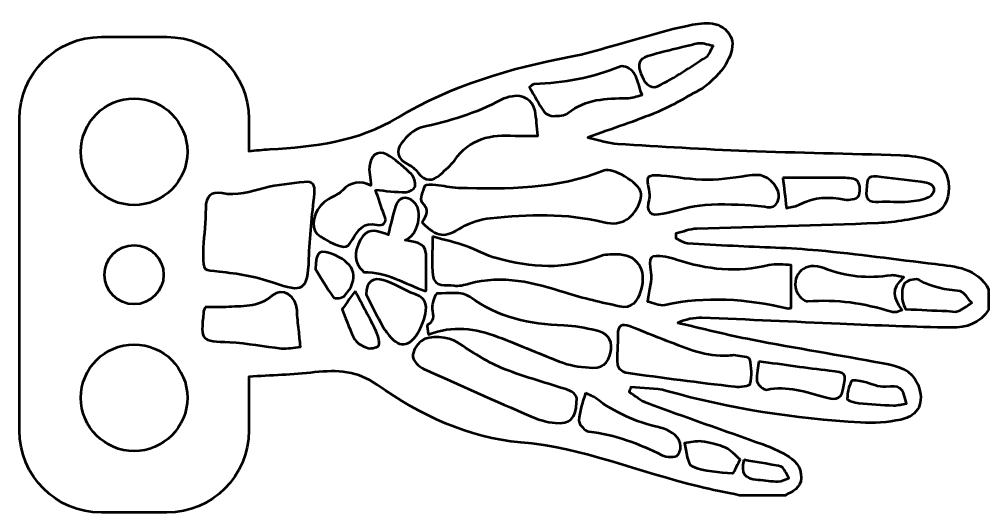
# Model space of a CAD drawing. Header units: centimetres. Extents: x -16 to -4, y -11.5 to -8.5.
# Drawn here: x -9.95 to -4.04, y -11.49 to -8.49 of the extents above; entities that cross this region are included whole.
import ezdxf

# ---------------------------------------------------------------- set-up
doc = ezdxf.new("R2010")
doc.units = ezdxf.units.CM
doc.header["$MEASUREMENT"] = 0
doc.layers.add('Layer 1', color=7, linetype='Continuous')

msp = doc.modelspace()

# ---------------------------------------------------------------- linework, layer by layer
at = {"layer": 'Layer 1', "lineweight": 53}
for centre, major_axis in [((-9.25, -9.29224), (0, 0.325)), ((-9.25, -10.04224), (0, 0.18)), ((-9.25, -10.79224), (0, 0.325))]:
    msp.add_ellipse(centre, major_axis=major_axis, ratio=1, dxfattribs=at)
msp.add_open_spline([(-8.55, -10.99224), (-8.55, -10.99224), (-8.55, -10.66365), (-8.55, -10.66365), (-8.55, -10.66365), (-8.4161, -10.65714), (-8.28222, -10.65054), (-8.14912, -10.6365), (-8.14912, -10.6365), (-8.01032, -10.62184), (-7.88483, -10.62936), (-7.76643, -10.71297), (-7.76643, -10.71297), (-7.50308, -10.89896), (-7.21157, -11.03649), (-6.89185, -11.06432), (-6.89185, -11.06432), (-6.51259, -11.09734), (-6.16815, -11.24628), (-5.80586, -11.33353), (-5.80586, -11.33353), (-5.72344, -11.35338), (-5.64013, -11.36945), (-5.55721, -11.38725), (-5.55721, -11.38725), (-5.55721, -11.38725), (-5.27801, -11.38725), (-5.27801, -11.38725), (-5.27801, -11.38725), (-5.23408, -11.36208), (-5.18205, -11.34537), (-5.18091, -11.28007), (-5.18091, -11.28007), (-5.1797, -11.211), (-5.22037, -11.16951), (-5.2739, -11.13943), (-5.2739, -11.13943), (-5.3186, -11.11429), (-5.36621, -11.09313), (-5.41452, -11.07574), (-5.41452, -11.07574), (-5.64979, -10.99112), (-5.88617, -10.90963), (-6.12101, -10.82385), (-6.12101, -10.82385), (-6.16046, -10.80945), (-6.1943, -10.77958), (-6.23073, -10.75685), (-6.23073, -10.75685), (-6.2269, -10.74716), (-6.22309, -10.73745), (-6.21927, -10.72776), (-6.21927, -10.72776), (-6.14614, -10.73491), (-6.06997, -10.73137), (-6.00036, -10.75101), (-6.00036, -10.75101), (-5.61372, -10.86018), (-5.21931, -10.91963), (-4.81931, -10.9433), (-4.81931, -10.9433), (-4.73784, -10.94811), (-4.65354, -10.94221), (-4.57356, -10.92612), (-4.57356, -10.92612), (-4.46361, -10.90402), (-4.42619, -10.81842), (-4.46783, -10.71352), (-4.46783, -10.71352), (-4.50615, -10.61701), (-4.59254, -10.5972), (-4.67993, -10.58127), (-4.67993, -10.58127), (-4.94612, -10.53281), (-5.21306, -10.48831), (-5.47875, -10.43728), (-5.47875, -10.43728), (-5.63148, -10.40796), (-5.78231, -10.36896), (-5.93402, -10.33431), (-5.93402, -10.33431), (-5.88299, -10.31496), (-5.8342, -10.30282), (-5.78591, -10.30465), (-5.78591, -10.30465), (-5.50511, -10.31527), (-5.22446, -10.33002), (-4.94369, -10.34168), (-4.94369, -10.34168), (-4.71694, -10.35111), (-4.49015, -10.36176), (-4.26326, -10.36439), (-4.26326, -10.36439), (-4.17471, -10.36542), (-4.0892, -10.33943), (-4.03715, -10.25494), (-4.03715, -10.25494), (-4.03715, -10.25494), (-4.03715, -10.13084), (-4.03715, -10.13084), (-4.03715, -10.13084), (-4.10756, -9.99885), (-4.23722, -9.99141), (-4.36293, -9.97628), (-4.36293, -9.97628), (-4.60118, -9.94759), (-4.83913, -9.91517), (-5.07799, -9.89259), (-5.07799, -9.89259), (-5.25008, -9.87631), (-5.42343, -9.87347), (-5.59624, -9.8646), (-5.59624, -9.8646), (-5.68913, -9.85985), (-5.78216, -9.8569), (-5.87479, -9.84907), (-5.87479, -9.84907), (-5.899, -9.84703), (-5.9219, -9.82983), (-5.9454, -9.81959), (-5.9454, -9.81959), (-5.9452, -9.80993), (-5.94495, -9.80029), (-5.94472, -9.79068), (-5.94472, -9.79068), (-5.90241, -9.78057), (-5.86037, -9.76308), (-5.81777, -9.76161), (-5.81777, -9.76161), (-5.4485, -9.74919), (-5.07899, -9.74265), (-4.70989, -9.72735), (-4.70989, -9.72735), (-4.60294, -9.72291), (-4.49522, -9.70267), (-4.39108, -9.67679), (-4.39108, -9.67679), (-4.31234, -9.65725), (-4.27991, -9.59172), (-4.28075, -9.50979), (-4.28075, -9.50979), (-4.2816, -9.42807), (-4.31678, -9.36686), (-4.39302, -9.342), (-4.39302, -9.342), (-4.45088, -9.32309), (-4.51411, -9.315), (-4.57531, -9.3129), (-4.57531, -9.3129), (-4.88747, -9.30223), (-5.19986, -9.29784), (-5.51197, -9.28593), (-5.51197, -9.28593), (-5.77504, -9.27591), (-6.03793, -9.26012), (-6.30067, -9.24327), (-6.30067, -9.24327), (-6.35601, -9.23973), (-6.41039, -9.22046), (-6.48113, -9.20493), (-6.48113, -9.20493), (-6.32892, -9.14984), (-6.19115, -9.10548), (-6.05801, -9.04995), (-6.05801, -9.04995), (-5.96567, -9.0114), (-5.87908, -8.95866), (-5.79131, -8.90975), (-5.79131, -8.90975), (-5.76461, -8.89489), (-5.74151, -8.8729), (-5.71861, -8.85213), (-5.71861, -8.85213), (-5.62121, -8.76372), (-5.57006, -8.64065), (-5.61909, -8.57352), (-5.61909, -8.57352), (-5.68365, -8.48513), (-5.78938, -8.50544), (-5.87635, -8.52346), (-5.87635, -8.52346), (-6.03251, -8.55579), (-6.18479, -8.6067), (-6.33895, -8.64886), (-6.33895, -8.64886), (-6.42086, -8.67126), (-6.50238, -8.69653), (-6.58568, -8.71204), (-6.58568, -8.71204), (-6.95633, -8.7811), (-7.3179, -8.88906), (-7.63924, -9.08232), (-7.63924, -9.08232), (-7.88792, -9.23187), (-8.14811, -9.26107), (-8.42153, -9.2765), (-8.42153, -9.2765), (-8.46438, -9.27891), (-8.50727, -9.28335), (-8.55, -9.2894), (-8.55, -9.2894), (-8.55, -9.2894), (-8.55, -9.09224), (-8.55, -9.09224), (-8.55, -9.09224), (-8.55, -8.8161), (-8.77386, -8.59224), (-9.05, -8.59224), (-9.05, -8.59224), (-9.05, -8.59224), (-9.45, -8.59224), (-9.45, -8.59224), (-9.45, -8.59224), (-9.72614, -8.59224), (-9.95, -8.8161), (-9.95, -9.09224), (-9.95, -9.09224), (-9.95, -9.09224), (-9.95, -10.99224), (-9.95, -10.99224), (-9.95, -10.99224), (-9.95, -11.26838), (-9.72614, -11.49224), (-9.45, -11.49224), (-9.45, -11.49224), (-9.45, -11.49224), (-9.05, -11.49224), (-9.05, -11.49224), (-9.05, -11.49224), (-8.77386, -11.49224), (-8.55, -11.26838), (-8.55, -10.99224)], degree=3, knots=[0, 0, 0, 0, 0.0169492, 0.0169492, 0.0169492, 0.0169492, 0.0338983, 0.0338983, 0.0338983, 0.0338983, 0.0508475, 0.0508475, 0.0508475, 0.0508475, 0.0677966, 0.0677966, 0.0677966, 0.0677966, 0.0847458, 0.0847458, 0.0847458, 0.0847458, 0.1016949, 0.1016949, 0.1016949, 0.1016949, 0.1186441, 0.1186441, 0.1186441, 0.1186441, 0.1355932, 0.1355932, 0.1355932, 0.1355932, 0.1525424, 0.1525424, 0.1525424, 0.1525424, 0.1694915, 0.1694915, 0.1694915, 0.1694915, 0.1864407, 0.1864407, 0.1864407, 0.1864407, 0.2033898, 0.2033898, 0.2033898, 0.2033898, 0.220339, 0.220339, 0.220339, 0.220339, 0.2372881, 0.2372881, 0.2372881, 0.2372881, 0.2542373, 0.2542373, 0.2542373, 0.2542373, 0.2711864, 0.2711864, 0.2711864, 0.2711864, 0.2881356, 0.2881356, 0.2881356, 0.2881356, 0.3050847, 0.3050847, 0.3050847, 0.3050847, 0.3220339, 0.3220339, 0.3220339, 0.3220339, 0.3389831, 0.3389831, 0.3389831, 0.3389831, 0.3559322, 0.3559322, 0.3559322, 0.3559322, 0.3728814, 0.3728814, 0.3728814, 0.3728814, 0.3898305, 0.3898305, 0.3898305, 0.3898305, 0.4067797, 0.4067797, 0.4067797, 0.4067797, 0.4237288, 0.4237288, 0.4237288, 0.4237288, 0.440678, 0.440678, 0.440678, 0.440678, 0.4576271, 0.4576271, 0.4576271, 0.4576271, 0.4745763, 0.4745763, 0.4745763, 0.4745763, 0.4915254, 0.4915254, 0.4915254, 0.4915254, 0.5084746, 0.5084746, 0.5084746, 0.5084746, 0.5254237, 0.5254237, 0.5254237, 0.5254237, 0.5423729, 0.5423729, 0.5423729, 0.5423729, 0.559322, 0.559322, 0.559322, 0.559322, 0.5762712, 0.5762712, 0.5762712, 0.5762712, 0.5932203, 0.5932203, 0.5932203, 0.5932203, 0.6101695, 0.6101695, 0.6101695, 0.6101695, 0.6271186, 0.6271186, 0.6271186, 0.6271186, 0.6440678, 0.6440678, 0.6440678, 0.6440678, 0.6610169, 0.6610169, 0.6610169, 0.6610169, 0.6779661, 0.6779661, 0.6779661, 0.6779661, 0.6949153, 0.6949153, 0.6949153, 0.6949153, 0.7118644, 0.7118644, 0.7118644, 0.7118644, 0.7288136, 0.7288136, 0.7288136, 0.7288136, 0.7457627, 0.7457627, 0.7457627, 0.7457627, 0.7627119, 0.7627119, 0.7627119, 0.7627119, 0.779661, 0.779661, 0.779661, 0.779661, 0.7966102, 0.7966102, 0.7966102, 0.7966102, 0.8135593, 0.8135593, 0.8135593, 0.8135593, 0.8305085, 0.8305085, 0.8305085, 0.8305085, 0.8474576, 0.8474576, 0.8474576, 0.8474576, 0.8644068, 0.8644068, 0.8644068, 0.8644068, 0.8813559, 0.8813559, 0.8813559, 0.8813559, 0.8983051, 0.8983051, 0.8983051, 0.8983051, 0.9152542, 0.9152542, 0.9152542, 0.9152542, 0.9322034, 0.9322034, 0.9322034, 0.9322034, 0.9491525, 0.9491525, 0.9491525, 0.9491525, 0.9661017, 0.9661017, 0.9661017, 0.9661017, 1, 1, 1, 1], dxfattribs=at)
at = {"layer": 'Layer 1', "color": 5, "lineweight": 53}
for points, knots in [([(-5.71556, -8.64623), (-5.71556, -8.64623), (-5.71556, -8.64623), (-5.71556, -8.64623), (-5.71556, -8.64623), (-5.73636, -8.68015), (-5.7427, -8.70335), (-5.75777, -8.71299), (-5.75777, -8.71299), (-5.85515, -8.77539), (-5.9508, -8.84239), (-6.05465, -8.89195), (-6.05465, -8.89195), (-6.10655, -8.91675), (-6.14072, -8.86313), (-6.15906, -8.81435), (-6.15906, -8.81435), (-6.17659, -8.76769), (-6.17583, -8.72516), (-6.11852, -8.70953), (-6.11852, -8.70953), (-6.01663, -8.6817), (-5.9143, -8.65522), (-5.81112, -8.63264), (-5.81112, -8.63264), (-5.78655, -8.62724), (-5.75807, -8.63956), (-5.71556, -8.64623)], [0, 0, 0, 0, 0.125, 0.125, 0.125, 0.125, 0.25, 0.25, 0.25, 0.25, 0.375, 0.375, 0.375, 0.375, 0.5, 0.5, 0.5, 0.5, 0.625, 0.625, 0.625, 0.625, 0.75, 0.75, 0.75, 0.75, 1, 1, 1, 1]), ([(-6.15144, -8.94602), (-6.15144, -8.94602), (-6.15144, -8.94602), (-6.15144, -8.94602), (-6.15144, -8.94602), (-6.18649, -8.9538), (-6.21526, -8.96561), (-6.24407, -8.96566), (-6.24407, -8.96566), (-6.37103, -8.96592), (-6.4952, -8.96998), (-6.60186, -9.05548), (-6.60186, -9.05548), (-6.62297, -9.0724), (-6.66005, -9.07426), (-6.6897, -9.07413), (-6.6897, -9.07413), (-6.70997, -9.07403), (-6.73814, -9.06406), (-6.74889, -9.04878), (-6.74889, -9.04878), (-6.78215, -9.0014), (-6.80876, -8.94933), (-6.83858, -8.89805), (-6.83858, -8.89805), (-6.82691, -8.89043), (-6.81855, -8.88032), (-6.8099, -8.88006), (-6.8099, -8.88006), (-6.62802, -8.87443), (-6.45274, -8.84027), (-6.28317, -8.77219), (-6.28317, -8.77219), (-6.26351, -8.76431), (-6.21731, -8.78676), (-6.20339, -8.80813), (-6.20339, -8.80813), (-6.17906, -8.84554), (-6.17022, -8.89306), (-6.15144, -8.94602)], [0, 0, 0, 0, 0.0909091, 0.0909091, 0.0909091, 0.0909091, 0.1818182, 0.1818182, 0.1818182, 0.1818182, 0.2727273, 0.2727273, 0.2727273, 0.2727273, 0.3636364, 0.3636364, 0.3636364, 0.3636364, 0.4545455, 0.4545455, 0.4545455, 0.4545455, 0.5454545, 0.5454545, 0.5454545, 0.5454545, 0.6363636, 0.6363636, 0.6363636, 0.6363636, 0.7272727, 0.7272727, 0.7272727, 0.7272727, 0.8181818, 0.8181818, 0.8181818, 0.8181818, 1, 1, 1, 1]), ([(-6.78694, -9.19482), (-6.78694, -9.19482), (-6.78694, -9.19482), (-6.78694, -9.19482), (-6.78694, -9.19482), (-6.83525, -9.19482), (-6.88094, -9.19743), (-6.92626, -9.19433), (-6.92626, -9.19433), (-7.07319, -9.1842), (-7.20305, -9.21152), (-7.29394, -9.34251), (-7.29394, -9.34251), (-7.31705, -9.37582), (-7.3505, -9.40246), (-7.38114, -9.43003), (-7.38114, -9.43003), (-7.43017, -9.47411), (-7.47527, -9.47571), (-7.51831, -9.41816), (-7.51831, -9.41816), (-7.53449, -9.39649), (-7.55901, -9.37838), (-7.58347, -9.36605), (-7.58347, -9.36605), (-7.64353, -9.33587), (-7.65644, -9.2883), (-7.61912, -9.24004), (-7.61912, -9.24004), (-7.58812, -9.19997), (-7.54401, -9.15449), (-7.49827, -9.1441), (-7.49827, -9.1441), (-7.32902, -9.1056), (-7.16405, -9.05915), (-7.01086, -8.97551), (-7.01086, -8.97551), (-6.99091, -8.9646), (-6.96736, -8.95895), (-6.94476, -8.95448), (-6.94476, -8.95448), (-6.87798, -8.94127), (-6.81752, -8.97778), (-6.80437, -9.04295), (-6.80437, -9.04295), (-6.79487, -9.08995), (-6.7931, -9.13852), (-6.78694, -9.19482)], [0, 0, 0, 0, 0.0769231, 0.0769231, 0.0769231, 0.0769231, 0.1538462, 0.1538462, 0.1538462, 0.1538462, 0.2307692, 0.2307692, 0.2307692, 0.2307692, 0.3076923, 0.3076923, 0.3076923, 0.3076923, 0.3846154, 0.3846154, 0.3846154, 0.3846154, 0.4615385, 0.4615385, 0.4615385, 0.4615385, 0.5384615, 0.5384615, 0.5384615, 0.5384615, 0.6153846, 0.6153846, 0.6153846, 0.6153846, 0.6923077, 0.6923077, 0.6923077, 0.6923077, 0.7692308, 0.7692308, 0.7692308, 0.7692308, 0.8461538, 0.8461538, 0.8461538, 0.8461538, 1, 1, 1, 1]), ([(-7.77716, -9.52496), (-7.77716, -9.52496), (-7.77716, -9.52496), (-7.77716, -9.52496), (-7.77716, -9.52496), (-7.75959, -9.57565), (-7.74364, -9.62699), (-7.72397, -9.67686), (-7.72397, -9.67686), (-7.70531, -9.72414), (-7.72846, -9.74704), (-7.76868, -9.73737), (-7.76868, -9.73737), (-7.85252, -9.71729), (-7.88355, -9.7714), (-7.91801, -9.82721), (-7.91801, -9.82721), (-7.92801, -9.84338), (-7.93983, -9.86419), (-7.95558, -9.87), (-7.95558, -9.87), (-7.99145, -9.88318), (-8.12877, -9.81287), (-8.14549, -9.7776), (-8.14549, -9.7776), (-8.17531, -9.71474), (-8.13904, -9.62712), (-8.06411, -9.58151), (-8.06411, -9.58151), (-8.03561, -9.56415), (-8.00156, -9.55224), (-7.97926, -9.52901), (-7.97926, -9.52901), (-7.9271, -9.4746), (-7.87091, -9.46584), (-7.80524, -9.49746), (-7.80524, -9.49746), (-7.80844, -9.45467), (-7.81985, -9.41052), (-7.81301, -9.36941), (-7.81301, -9.36941), (-7.80125, -9.29874), (-7.74394, -9.27861), (-7.68721, -9.32091), (-7.68721, -9.32091), (-7.64231, -9.35445), (-7.5971, -9.38876), (-7.55833, -9.42878), (-7.55833, -9.42878), (-7.54163, -9.44602), (-7.53224, -9.48005), (-7.53605, -9.50377), (-7.53605, -9.50377), (-7.53846, -9.5186), (-7.57169, -9.53873), (-7.59107, -9.53867), (-7.59107, -9.53867), (-7.6531, -9.53855), (-7.71515, -9.53015), (-7.77716, -9.52496)], [0, 0, 0, 0, 0.0625, 0.0625, 0.0625, 0.0625, 0.125, 0.125, 0.125, 0.125, 0.1875, 0.1875, 0.1875, 0.1875, 0.25, 0.25, 0.25, 0.25, 0.3125, 0.3125, 0.3125, 0.3125, 0.375, 0.375, 0.375, 0.375, 0.4375, 0.4375, 0.4375, 0.4375, 0.5, 0.5, 0.5, 0.5, 0.5625, 0.5625, 0.5625, 0.5625, 0.625, 0.625, 0.625, 0.625, 0.6875, 0.6875, 0.6875, 0.6875, 0.75, 0.75, 0.75, 0.75, 0.8125, 0.8125, 0.8125, 0.8125, 0.875, 0.875, 0.875, 0.875, 1, 1, 1, 1]), ([(-7.4938, -9.72362), (-7.4938, -9.72362), (-7.4938, -9.72362), (-7.4938, -9.72362), (-7.4938, -9.72362), (-7.46771, -9.68327), (-7.4452, -9.64402), (-7.49637, -9.59792), (-7.49637, -9.59792), (-7.50952, -9.58607), (-7.4911, -9.53077), (-7.47626, -9.50087), (-7.47626, -9.50087), (-7.47107, -9.49043), (-7.43265, -9.49333), (-7.4099, -9.4955), (-7.4099, -9.4955), (-7.36415, -9.49985), (-7.31891, -9.51227), (-7.27322, -9.51359), (-7.27322, -9.51359), (-6.97127, -9.52224), (-6.67058, -9.5201), (-6.38267, -9.40739), (-6.38267, -9.40739), (-6.3287, -9.38628), (-6.1722, -9.4809), (-6.15821, -9.53909), (-6.15821, -9.53909), (-6.15479, -9.55328), (-6.15617, -9.57035), (-6.16061, -9.58441), (-6.16061, -9.58441), (-6.19547, -9.69451), (-6.27441, -9.74949), (-6.38472, -9.72179), (-6.38472, -9.72179), (-6.61433, -9.66412), (-6.84517, -9.67404), (-7.07629, -9.6968), (-7.07629, -9.6968), (-7.13552, -9.70267), (-7.19846, -9.72221), (-7.24919, -9.75287), (-7.24919, -9.75287), (-7.3558, -9.81737), (-7.3993, -9.81749), (-7.4938, -9.72362)], [0, 0, 0, 0, 0.0769231, 0.0769231, 0.0769231, 0.0769231, 0.1538462, 0.1538462, 0.1538462, 0.1538462, 0.2307692, 0.2307692, 0.2307692, 0.2307692, 0.3076923, 0.3076923, 0.3076923, 0.3076923, 0.3846154, 0.3846154, 0.3846154, 0.3846154, 0.4615385, 0.4615385, 0.4615385, 0.4615385, 0.5384615, 0.5384615, 0.5384615, 0.5384615, 0.6153846, 0.6153846, 0.6153846, 0.6153846, 0.6923077, 0.6923077, 0.6923077, 0.6923077, 0.7692308, 0.7692308, 0.7692308, 0.7692308, 0.8461538, 0.8461538, 0.8461538, 0.8461538, 1, 1, 1, 1]), ([(-5.47913, -9.4355), (-5.47913, -9.4355), (-5.47913, -9.4355), (-5.47913, -9.4355), (-5.47913, -9.4355), (-5.46069, -9.4355), (-5.44497, -9.43372), (-5.42981, -9.43584), (-5.42981, -9.43584), (-5.37258, -9.4439), (-5.30646, -9.52274), (-5.31662, -9.57338), (-5.31662, -9.57338), (-5.33335, -9.65684), (-5.39245, -9.62376), (-5.44457, -9.62087), (-5.44457, -9.62087), (-5.55199, -9.61484), (-5.66037, -9.60749), (-5.76721, -9.6156), (-5.76721, -9.6156), (-5.85348, -9.62213), (-5.93805, -9.65087), (-6.02348, -9.66908), (-6.02348, -9.66908), (-6.10551, -9.68657), (-6.12977, -9.65963), (-6.10746, -9.58077), (-6.10746, -9.58077), (-6.10246, -9.56315), (-6.1091, -9.54221), (-6.11051, -9.52284), (-6.11051, -9.52284), (-6.11236, -9.49682), (-6.12536, -9.45806), (-6.11357, -9.44788), (-6.11357, -9.44788), (-6.09686, -9.43344), (-6.06161, -9.43607), (-6.03485, -9.43827), (-6.03485, -9.43827), (-5.94043, -9.44602), (-5.84621, -9.46439), (-5.75197, -9.46408), (-5.75197, -9.46408), (-5.65997, -9.46377), (-5.56805, -9.44553), (-5.47913, -9.4355)], [0, 0, 0, 0, 0.0769231, 0.0769231, 0.0769231, 0.0769231, 0.1538462, 0.1538462, 0.1538462, 0.1538462, 0.2307692, 0.2307692, 0.2307692, 0.2307692, 0.3076923, 0.3076923, 0.3076923, 0.3076923, 0.3846154, 0.3846154, 0.3846154, 0.3846154, 0.4615385, 0.4615385, 0.4615385, 0.4615385, 0.5384615, 0.5384615, 0.5384615, 0.5384615, 0.6153846, 0.6153846, 0.6153846, 0.6153846, 0.6923077, 0.6923077, 0.6923077, 0.6923077, 0.7692308, 0.7692308, 0.7692308, 0.7692308, 0.8461538, 0.8461538, 0.8461538, 0.8461538, 1, 1, 1, 1]), ([(-5.29238, -9.45059), (-5.29238, -9.45059), (-5.29238, -9.45059), (-5.29238, -9.45059), (-5.29238, -9.45059), (-5.16049, -9.45059), (-5.04119, -9.44933), (-4.92197, -9.45147), (-4.92197, -9.45147), (-4.89202, -9.45201), (-4.84961, -9.45406), (-4.83574, -9.47255), (-4.83574, -9.47255), (-4.81976, -9.49379), (-4.81736, -9.54137), (-4.83125, -9.56377), (-4.83125, -9.56377), (-4.84226, -9.58149), (-4.88858, -9.58813), (-4.916, -9.58289), (-4.916, -9.58289), (-5.00999, -9.56493), (-5.09921, -9.56599), (-5.18589, -9.61253), (-5.18589, -9.61253), (-5.20886, -9.62485), (-5.23741, -9.62678), (-5.27077, -9.63542), (-5.27077, -9.63542), (-5.27871, -9.56756), (-5.28545, -9.51005), (-5.29238, -9.45059)], [0, 0, 0, 0, 0.1111111, 0.1111111, 0.1111111, 0.1111111, 0.2222222, 0.2222222, 0.2222222, 0.2222222, 0.3333333, 0.3333333, 0.3333333, 0.3333333, 0.4444444, 0.4444444, 0.4444444, 0.4444444, 0.5555556, 0.5555556, 0.5555556, 0.5555556, 0.6666667, 0.6666667, 0.6666667, 0.6666667, 0.7777778, 0.7777778, 0.7777778, 0.7777778, 1, 1, 1, 1]), ([(-4.78227, -9.52751), (-4.78227, -9.52751), (-4.78227, -9.52751), (-4.78227, -9.52751), (-4.78227, -9.52751), (-4.78004, -9.44235), (-4.77108, -9.43597), (-4.69048, -9.44677), (-4.69048, -9.44677), (-4.59918, -9.45899), (-4.50731, -9.46729), (-4.41627, -9.48111), (-4.41627, -9.48111), (-4.39799, -9.48387), (-4.37032, -9.50207), (-4.36849, -9.51594), (-4.36849, -9.51594), (-4.36631, -9.53234), (-4.38371, -9.56201), (-4.39941, -9.56795), (-4.39941, -9.56795), (-4.43919, -9.58299), (-4.48242, -9.59281), (-4.52489, -9.59583), (-4.52489, -9.59583), (-4.58566, -9.60014), (-4.6472, -9.59335), (-4.70805, -9.59723), (-4.70805, -9.59723), (-4.76536, -9.60092), (-4.79148, -9.58144), (-4.78227, -9.52751)], [0, 0, 0, 0, 0.1111111, 0.1111111, 0.1111111, 0.1111111, 0.2222222, 0.2222222, 0.2222222, 0.2222222, 0.3333333, 0.3333333, 0.3333333, 0.3333333, 0.4444444, 0.4444444, 0.4444444, 0.4444444, 0.5555556, 0.5555556, 0.5555556, 0.5555556, 0.6666667, 0.6666667, 0.6666667, 0.6666667, 0.7777778, 0.7777778, 0.7777778, 0.7777778, 1, 1, 1, 1]), ([(-8.82825, -9.87509), (-8.82825, -9.87509), (-8.82825, -9.87509), (-8.82825, -9.87509), (-8.82825, -9.87509), (-8.82325, -9.80039), (-8.81373, -9.71804), (-8.81348, -9.63565), (-8.81348, -9.63565), (-8.81328, -9.56317), (-8.77915, -9.53299), (-8.71321, -9.54532), (-8.71321, -9.54532), (-8.6228, -9.56224), (-8.54123, -9.53516), (-8.45612, -9.51369), (-8.45612, -9.51369), (-8.37666, -9.49367), (-8.29373, -9.48651), (-8.21193, -9.47703), (-8.21193, -9.47703), (-8.1628, -9.47134), (-8.14409, -9.49369), (-8.14988, -9.54645), (-8.14988, -9.54645), (-8.16447, -9.67937), (-8.1783, -9.81269), (-8.18351, -9.9462), (-8.18351, -9.9462), (-8.19101, -10.13768), (-8.21883, -10.15298), (-8.40058, -10.08937), (-8.40058, -10.08937), (-8.5057, -10.05252), (-8.61915, -10.0334), (-8.73044, -10.02209), (-8.73044, -10.02209), (-8.82638, -10.01237), (-8.82918, -10.02043), (-8.82825, -9.92157), (-8.82825, -9.92157), (-8.82815, -9.90868), (-8.82825, -9.89576), (-8.82825, -9.87509)], [0, 0, 0, 0, 0.0833333, 0.0833333, 0.0833333, 0.0833333, 0.1666667, 0.1666667, 0.1666667, 0.1666667, 0.25, 0.25, 0.25, 0.25, 0.3333333, 0.3333333, 0.3333333, 0.3333333, 0.4166667, 0.4166667, 0.4166667, 0.4166667, 0.5, 0.5, 0.5, 0.5, 0.5833333, 0.5833333, 0.5833333, 0.5833333, 0.6666667, 0.6666667, 0.6666667, 0.6666667, 0.75, 0.75, 0.75, 0.75, 0.8333333, 0.8333333, 0.8333333, 0.8333333, 1, 1, 1, 1]), ([(-7.46863, -10.13758), (-7.46863, -10.13758), (-7.46863, -10.13758), (-7.46863, -10.13758), (-7.46863, -10.13758), (-7.47113, -10.13864), (-7.47398, -10.14107), (-7.47578, -10.14047), (-7.47578, -10.14047), (-7.59863, -10.09867), (-7.71084, -10.02239), (-7.84768, -10.02575), (-7.84768, -10.02575), (-7.8494, -10.02578), (-7.85104, -10.02203), (-7.85295, -10.02032), (-7.85295, -10.02032), (-7.90853, -9.9701), (-7.91097, -9.90875), (-7.87035, -9.83052), (-7.87035, -9.83052), (-7.83268, -9.75797), (-7.77952, -9.76895), (-7.72018, -9.79142), (-7.72018, -9.79142), (-7.70684, -9.79649), (-7.69289, -9.79988), (-7.70033, -9.79763), (-7.70033, -9.79763), (-7.68467, -9.73629), (-7.67267, -9.6803), (-7.65578, -9.62583), (-7.65578, -9.62583), (-7.63811, -9.56876), (-7.58807, -9.55689), (-7.54499, -9.59671), (-7.54499, -9.59671), (-7.48388, -9.65317), (-7.51631, -9.80442), (-7.59743, -9.83042), (-7.59743, -9.83042), (-7.54436, -9.84644), (-7.47342, -9.83739), (-7.46941, -9.91695), (-7.46941, -9.91695), (-7.46578, -9.98826), (-7.46863, -10.05989), (-7.46863, -10.13758)], [0, 0, 0, 0, 0.0769231, 0.0769231, 0.0769231, 0.0769231, 0.1538462, 0.1538462, 0.1538462, 0.1538462, 0.2307692, 0.2307692, 0.2307692, 0.2307692, 0.3076923, 0.3076923, 0.3076923, 0.3076923, 0.3846154, 0.3846154, 0.3846154, 0.3846154, 0.4615385, 0.4615385, 0.4615385, 0.4615385, 0.5384615, 0.5384615, 0.5384615, 0.5384615, 0.6153846, 0.6153846, 0.6153846, 0.6153846, 0.6923077, 0.6923077, 0.6923077, 0.6923077, 0.7692308, 0.7692308, 0.7692308, 0.7692308, 0.8461538, 0.8461538, 0.8461538, 0.8461538, 1, 1, 1, 1]), ([(-7.4297, -9.809), (-7.4297, -9.809), (-7.4297, -9.809), (-7.4297, -9.809), (-7.4297, -9.809), (-7.35287, -9.8306), (-7.28756, -9.84584), (-7.22445, -9.8676), (-7.22445, -9.8676), (-7.16165, -9.88925), (-7.10293, -9.92429), (-7.03922, -9.94157), (-7.03922, -9.94157), (-6.82911, -9.99862), (-6.61872, -10.0156), (-6.40986, -9.93038), (-6.40986, -9.93038), (-6.38007, -9.91824), (-6.34392, -9.91951), (-6.31061, -9.91855), (-6.31061, -9.91855), (-6.18274, -9.91472), (-6.11771, -10.01009), (-6.15707, -10.13624), (-6.15707, -10.13624), (-6.1781, -10.20365), (-6.21178, -10.25016), (-6.28889, -10.23316), (-6.28889, -10.23316), (-6.39906, -10.20884), (-6.51019, -10.18571), (-6.61724, -10.15088), (-6.61724, -10.15088), (-6.81038, -10.08802), (-7.00271, -10.03854), (-7.20651, -10.09565), (-7.20651, -10.09565), (-7.23604, -10.10391), (-7.26882, -10.11262), (-7.29791, -10.10779), (-7.29791, -10.10779), (-7.34595, -10.0998), (-7.41858, -10.12435), (-7.42793, -10.04655), (-7.42793, -10.04655), (-7.43636, -9.9761), (-7.4297, -9.90385), (-7.4297, -9.809)], [0, 0, 0, 0, 0.0769231, 0.0769231, 0.0769231, 0.0769231, 0.1538462, 0.1538462, 0.1538462, 0.1538462, 0.2307692, 0.2307692, 0.2307692, 0.2307692, 0.3076923, 0.3076923, 0.3076923, 0.3076923, 0.3846154, 0.3846154, 0.3846154, 0.3846154, 0.4615385, 0.4615385, 0.4615385, 0.4615385, 0.5384615, 0.5384615, 0.5384615, 0.5384615, 0.6153846, 0.6153846, 0.6153846, 0.6153846, 0.6923077, 0.6923077, 0.6923077, 0.6923077, 0.7692308, 0.7692308, 0.7692308, 0.7692308, 0.8461538, 0.8461538, 0.8461538, 0.8461538, 1, 1, 1, 1]), ([(-8.1429, -10.00787), (-8.1429, -10.00787), (-8.1429, -10.00787), (-8.1429, -10.00787), (-8.1429, -10.00787), (-8.14478, -9.89615), (-8.11522, -9.88331), (-8.02367, -9.92362), (-8.02367, -9.92362), (-7.89882, -9.9786), (-7.87631, -10.06609), (-7.96495, -10.16954), (-7.96495, -10.16954), (-7.9772, -10.18385), (-8.02759, -10.18982), (-8.03405, -10.18078), (-8.03405, -10.18078), (-8.07908, -10.11794), (-8.11718, -10.05014), (-8.1429, -10.00787)], [0, 0, 0, 0, 0.1666667, 0.1666667, 0.1666667, 0.1666667, 0.3333333, 0.3333333, 0.3333333, 0.3333333, 0.5, 0.5, 0.5, 0.5, 0.6666667, 0.6666667, 0.6666667, 0.6666667, 1, 1, 1, 1]), ([(-6.11884, -10.20479), (-6.11884, -10.20479), (-6.11884, -10.20479), (-6.11884, -10.20479), (-6.11884, -10.20479), (-6.10907, -10.13185), (-6.09002, -10.0782), (-6.09786, -10.02885), (-6.09786, -10.02885), (-6.11312, -9.93251), (-6.10562, -9.91808), (-6.00764, -9.93323), (-6.00764, -9.93323), (-5.98489, -9.93671), (-5.96242, -9.94358), (-5.94048, -9.9509), (-5.94048, -9.9509), (-5.75575, -10.01247), (-5.56928, -10.03097), (-5.37743, -9.9841), (-5.37743, -9.9841), (-5.33487, -9.97371), (-5.28763, -9.98261), (-5.24132, -9.98261), (-5.24132, -9.98261), (-5.24132, -9.98261), (-5.24132, -10.24393), (-5.24132, -10.24393), (-5.24132, -10.24393), (-5.24915, -10.24468), (-5.25956, -10.24832), (-5.26854, -10.24618), (-5.26854, -10.24618), (-5.51472, -10.18711), (-5.76146, -10.17158), (-6.01142, -10.22502), (-6.01142, -10.22502), (-6.04647, -10.23248), (-6.08767, -10.21124), (-6.11884, -10.20479)], [0, 0, 0, 0, 0.0909091, 0.0909091, 0.0909091, 0.0909091, 0.1818182, 0.1818182, 0.1818182, 0.1818182, 0.2727273, 0.2727273, 0.2727273, 0.2727273, 0.3636364, 0.3636364, 0.3636364, 0.3636364, 0.4545455, 0.4545455, 0.4545455, 0.4545455, 0.5454545, 0.5454545, 0.5454545, 0.5454545, 0.6363636, 0.6363636, 0.6363636, 0.6363636, 0.7272727, 0.7272727, 0.7272727, 0.7272727, 0.8181818, 0.8181818, 0.8181818, 0.8181818, 1, 1, 1, 1]), ([(-4.56362, -10.25605), (-4.56362, -10.25605), (-4.56362, -10.25605), (-4.56362, -10.25605), (-4.56362, -10.25605), (-4.58468, -10.2629), (-4.59174, -10.26646), (-4.59908, -10.26724), (-4.59908, -10.26724), (-4.60928, -10.26832), (-4.6205, -10.26982), (-4.62993, -10.26682), (-4.62993, -10.26682), (-4.796, -10.21383), (-4.96478, -10.18939), (-5.13994, -10.20393), (-5.13994, -10.20393), (-5.16226, -10.20579), (-5.20227, -10.16621), (-5.21025, -10.13885), (-5.21025, -10.13885), (-5.24085, -10.0343), (-5.15239, -9.95749), (-5.04122, -10.00234), (-5.04122, -10.00234), (-4.9062, -10.05683), (-4.77214, -10.06632), (-4.63165, -10.04593), (-4.63165, -10.04593), (-4.61169, -10.04301), (-4.5901, -10.05151), (-4.55369, -10.05715), (-4.55369, -10.05715), (-4.634, -10.12644), (-4.61726, -10.1892), (-4.56362, -10.25605)], [0, 0, 0, 0, 0.1, 0.1, 0.1, 0.1, 0.2, 0.2, 0.2, 0.2, 0.3, 0.3, 0.3, 0.3, 0.4, 0.4, 0.4, 0.4, 0.5, 0.5, 0.5, 0.5, 0.6, 0.6, 0.6, 0.6, 0.7, 0.7, 0.7, 0.7, 0.8, 0.8, 0.8, 0.8, 1, 1, 1, 1]), ([(-7.83522, -10.1629), (-7.83522, -10.1629), (-7.83522, -10.1629), (-7.83522, -10.1629), (-7.83522, -10.1629), (-7.83477, -10.07786), (-7.7863, -10.0579), (-7.72983, -10.07453), (-7.72983, -10.07453), (-7.6626, -10.09436), (-7.60259, -10.13779), (-7.53593, -10.16081), (-7.53593, -10.16081), (-7.45668, -10.1882), (-7.46292, -10.24308), (-7.47817, -10.30315), (-7.47817, -10.30315), (-7.48501, -10.33021), (-7.49784, -10.35612), (-7.51068, -10.38116), (-7.51068, -10.38116), (-7.5663, -10.48963), (-7.64162, -10.49394), (-7.70768, -10.3934), (-7.70768, -10.3934), (-7.71612, -10.38056), (-7.72763, -10.3695), (-7.73478, -10.35604), (-7.73478, -10.35604), (-7.76881, -10.29197), (-7.80182, -10.22735), (-7.83522, -10.1629)], [0, 0, 0, 0, 0.1111111, 0.1111111, 0.1111111, 0.1111111, 0.2222222, 0.2222222, 0.2222222, 0.2222222, 0.3333333, 0.3333333, 0.3333333, 0.3333333, 0.4444444, 0.4444444, 0.4444444, 0.4444444, 0.5555556, 0.5555556, 0.5555556, 0.5555556, 0.6666667, 0.6666667, 0.6666667, 0.6666667, 0.7777778, 0.7777778, 0.7777778, 0.7777778, 1, 1, 1, 1]), ([(-4.54319, -10.25192), (-4.54319, -10.25192), (-4.54319, -10.25192), (-4.54319, -10.25192), (-4.54319, -10.25192), (-4.54663, -10.24271), (-4.56283, -10.21703), (-4.56441, -10.1905), (-4.56441, -10.1905), (-4.56642, -10.15768), (-4.56674, -10.11523), (-4.54826, -10.09361), (-4.54826, -10.09361), (-4.53197, -10.07451), (-4.47935, -10.06257), (-4.45929, -10.07471), (-4.45929, -10.07471), (-4.38151, -10.12184), (-4.29817, -10.13254), (-4.21122, -10.14306), (-4.21122, -10.14306), (-4.18517, -10.14621), (-4.16393, -10.18931), (-4.1405, -10.21414), (-4.1405, -10.21414), (-4.16825, -10.2315), (-4.19431, -10.25344), (-4.22437, -10.26465), (-4.22437, -10.26465), (-4.24424, -10.2721), (-4.26985, -10.26408), (-4.2929, -10.26305), (-4.2929, -10.26305), (-4.37298, -10.25948), (-4.45308, -10.25592), (-4.54319, -10.25192)], [0, 0, 0, 0, 0.1, 0.1, 0.1, 0.1, 0.2, 0.2, 0.2, 0.2, 0.3, 0.3, 0.3, 0.3, 0.4, 0.4, 0.4, 0.4, 0.5, 0.5, 0.5, 0.5, 0.6, 0.6, 0.6, 0.6, 0.7, 0.7, 0.7, 0.7, 0.8, 0.8, 0.8, 0.8, 1, 1, 1, 1]), ([(-8.81725, -10.23917), (-8.81725, -10.23917), (-8.81725, -10.23917), (-8.81725, -10.23917), (-8.81725, -10.23917), (-8.77253, -10.23917), (-8.73123, -10.24171), (-8.69033, -10.23871), (-8.69033, -10.23871), (-8.59272, -10.23153), (-8.49432, -10.2455), (-8.40764, -10.16874), (-8.40764, -10.16874), (-8.34629, -10.1144), (-8.25794, -10.17383), (-8.25636, -10.25804), (-8.25636, -10.25804), (-8.25558, -10.29871), (-8.24935, -10.33928), (-8.2454, -10.37989), (-8.2454, -10.37989), (-8.2421, -10.414), (-8.23852, -10.4481), (-8.23506, -10.48221), (-8.23506, -10.48221), (-8.27429, -10.48549), (-8.31413, -10.49464), (-8.35271, -10.4909), (-8.35271, -10.4909), (-8.45746, -10.48076), (-8.56139, -10.45795), (-8.66622, -10.4533), (-8.66622, -10.4533), (-8.84368, -10.44542), (-8.84391, -10.44968), (-8.82687, -10.27127), (-8.82687, -10.27127), (-8.82619, -10.26398), (-8.82269, -10.257), (-8.81725, -10.23917)], [0, 0, 0, 0, 0.0909091, 0.0909091, 0.0909091, 0.0909091, 0.1818182, 0.1818182, 0.1818182, 0.1818182, 0.2727273, 0.2727273, 0.2727273, 0.2727273, 0.3636364, 0.3636364, 0.3636364, 0.3636364, 0.4545455, 0.4545455, 0.4545455, 0.4545455, 0.5454545, 0.5454545, 0.5454545, 0.5454545, 0.6363636, 0.6363636, 0.6363636, 0.6363636, 0.7272727, 0.7272727, 0.7272727, 0.7272727, 0.8181818, 0.8181818, 0.8181818, 0.8181818, 1, 1, 1, 1]), ([(-7.90166, -10.1413), (-7.90166, -10.1413), (-7.90166, -10.1413), (-7.90166, -10.1413), (-7.90166, -10.1413), (-7.85442, -10.23086), (-7.81151, -10.30829), (-7.77285, -10.3878), (-7.77285, -10.3878), (-7.76042, -10.41335), (-7.75322, -10.44503), (-7.75628, -10.4725), (-7.75628, -10.4725), (-7.75727, -10.48128), (-7.80196, -10.49536), (-7.82143, -10.48955), (-7.82143, -10.48955), (-7.85167, -10.48051), (-7.88807, -10.46278), (-7.90292, -10.43756), (-7.90292, -10.43756), (-7.93324, -10.38607), (-7.95094, -10.3271), (-7.98101, -10.25378), (-7.98101, -10.25378), (-7.96515, -10.23127), (-7.93486, -10.18835), (-7.90166, -10.1413)], [0, 0, 0, 0, 0.125, 0.125, 0.125, 0.125, 0.25, 0.25, 0.25, 0.25, 0.375, 0.375, 0.375, 0.375, 0.5, 0.5, 0.5, 0.5, 0.625, 0.625, 0.625, 0.625, 0.75, 0.75, 0.75, 0.75, 1, 1, 1, 1]), ([(-7.45454, -10.4066), (-7.45454, -10.4066), (-7.45454, -10.4066), (-7.45454, -10.4066), (-7.45454, -10.4066), (-7.45752, -10.38294), (-7.46655, -10.35051), (-7.46115, -10.3479), (-7.46115, -10.3479), (-7.40352, -10.32002), (-7.43591, -10.27373), (-7.43181, -10.23409), (-7.43181, -10.23409), (-7.42895, -10.20631), (-7.41241, -10.15696), (-7.40138, -10.15678), (-7.40138, -10.15678), (-7.33428, -10.1558), (-7.25015, -10.14278), (-7.20281, -10.17691), (-7.20281, -10.17691), (-7.02896, -10.30227), (-6.83744, -10.34643), (-6.62946, -10.35147), (-6.62946, -10.35147), (-6.56349, -10.35307), (-6.49735, -10.36757), (-6.43229, -10.38103), (-6.43229, -10.38103), (-6.3722, -10.39343), (-6.33157, -10.43671), (-6.33987, -10.49593), (-6.33987, -10.49593), (-6.34789, -10.55309), (-6.37517, -10.61486), (-6.45174, -10.60954), (-6.45174, -10.60954), (-6.51209, -10.60535), (-6.57482, -10.59967), (-6.63104, -10.57946), (-6.63104, -10.57946), (-6.76644, -10.53081), (-6.89765, -10.47059), (-7.03239, -10.41999), (-7.03239, -10.41999), (-7.16708, -10.36945), (-7.3051, -10.34729), (-7.45454, -10.4066)], [0, 0, 0, 0, 0.0769231, 0.0769231, 0.0769231, 0.0769231, 0.1538462, 0.1538462, 0.1538462, 0.1538462, 0.2307692, 0.2307692, 0.2307692, 0.2307692, 0.3076923, 0.3076923, 0.3076923, 0.3076923, 0.3846154, 0.3846154, 0.3846154, 0.3846154, 0.4615385, 0.4615385, 0.4615385, 0.4615385, 0.5384615, 0.5384615, 0.5384615, 0.5384615, 0.6153846, 0.6153846, 0.6153846, 0.6153846, 0.6923077, 0.6923077, 0.6923077, 0.6923077, 0.7692308, 0.7692308, 0.7692308, 0.7692308, 0.8461538, 0.8461538, 0.8461538, 0.8461538, 1, 1, 1, 1]), ([(-5.62553, -10.53653), (-5.62553, -10.53653), (-5.62553, -10.53653), (-5.62553, -10.53653), (-5.62553, -10.53653), (-5.61008, -10.53539), (-5.59409, -10.53115), (-5.57933, -10.53378), (-5.57933, -10.53378), (-5.54919, -10.53908), (-5.49738, -10.54275), (-5.49405, -10.5566), (-5.49405, -10.5566), (-5.48241, -10.60505), (-5.4813, -10.65879), (-5.49096, -10.70757), (-5.49096, -10.70757), (-5.49326, -10.71928), (-5.55361, -10.72767), (-5.58567, -10.72395), (-5.58567, -10.72395), (-5.80781, -10.69811), (-6.0297, -10.6697), (-6.25113, -10.6385), (-6.25113, -10.6385), (-6.27071, -10.63574), (-6.30037, -10.6083), (-6.30175, -10.59053), (-6.30175, -10.59053), (-6.30643, -10.52991), (-6.29822, -10.46841), (-6.29939, -10.40736), (-6.29939, -10.40736), (-6.30044, -10.35101), (-6.27505, -10.33811), (-6.22724, -10.35635), (-6.22724, -10.35635), (-6.1503, -10.38568), (-6.07406, -10.41689), (-5.99726, -10.44661), (-5.99726, -10.44661), (-5.87736, -10.49296), (-5.75858, -10.54433), (-5.62553, -10.53653)], [0, 0, 0, 0, 0.0833333, 0.0833333, 0.0833333, 0.0833333, 0.1666667, 0.1666667, 0.1666667, 0.1666667, 0.25, 0.25, 0.25, 0.25, 0.3333333, 0.3333333, 0.3333333, 0.3333333, 0.4166667, 0.4166667, 0.4166667, 0.4166667, 0.5, 0.5, 0.5, 0.5, 0.5833333, 0.5833333, 0.5833333, 0.5833333, 0.6666667, 0.6666667, 0.6666667, 0.6666667, 0.75, 0.75, 0.75, 0.75, 0.8333333, 0.8333333, 0.8333333, 0.8333333, 1, 1, 1, 1]), ([(-6.55087, -10.81922), (-6.55087, -10.81922), (-6.55087, -10.81922), (-6.55087, -10.81922), (-6.55087, -10.81922), (-6.55299, -10.91523), (-6.5906, -10.95461), (-6.68162, -10.94554), (-6.68162, -10.94554), (-6.73156, -10.94055), (-6.78236, -10.92562), (-6.82868, -10.90568), (-6.82868, -10.90568), (-7.04809, -10.81121), (-7.26671, -10.71488), (-7.4838, -10.61522), (-7.4838, -10.61522), (-7.51274, -10.60195), (-7.54901, -10.56678), (-7.55005, -10.54048), (-7.55005, -10.54048), (-7.55126, -10.50919), (-7.52492, -10.46828), (-7.49832, -10.44635), (-7.49832, -10.44635), (-7.44956, -10.40615), (-7.33199, -10.42038), (-7.27631, -10.45562), (-7.27631, -10.45562), (-7.18966, -10.51043), (-7.10386, -10.57006), (-7.01, -10.60918), (-7.01, -10.60918), (-6.88452, -10.66153), (-6.7516, -10.69589), (-6.62208, -10.73861), (-6.62208, -10.73861), (-6.58215, -10.75178), (-6.54087, -10.76543), (-6.55087, -10.81922)], [0, 0, 0, 0, 0.0909091, 0.0909091, 0.0909091, 0.0909091, 0.1818182, 0.1818182, 0.1818182, 0.1818182, 0.2727273, 0.2727273, 0.2727273, 0.2727273, 0.3636364, 0.3636364, 0.3636364, 0.3636364, 0.4545455, 0.4545455, 0.4545455, 0.4545455, 0.5454545, 0.5454545, 0.5454545, 0.5454545, 0.6363636, 0.6363636, 0.6363636, 0.6363636, 0.7272727, 0.7272727, 0.7272727, 0.7272727, 0.8181818, 0.8181818, 0.8181818, 0.8181818, 1, 1, 1, 1]), ([(-5.43865, -10.57043), (-5.43865, -10.57043), (-5.43865, -10.57043), (-5.43865, -10.57043), (-5.43865, -10.57043), (-5.28223, -10.59151), (-5.14547, -10.6127), (-5.00801, -10.62755), (-5.00801, -10.62755), (-4.90514, -10.63866), (-4.90439, -10.64009), (-4.9235, -10.73814), (-4.9235, -10.73814), (-4.9385, -10.81503), (-4.98947, -10.80051), (-5.03502, -10.78814), (-5.03502, -10.78814), (-5.15195, -10.7564), (-5.26617, -10.71581), (-5.39157, -10.74271), (-5.39157, -10.74271), (-5.40782, -10.7462), (-5.44807, -10.71143), (-5.4503, -10.69139), (-5.4503, -10.69139), (-5.45511, -10.64783), (-5.44254, -10.60238), (-5.43865, -10.57043)], [0, 0, 0, 0, 0.125, 0.125, 0.125, 0.125, 0.25, 0.25, 0.25, 0.25, 0.375, 0.375, 0.375, 0.375, 0.5, 0.5, 0.5, 0.5, 0.625, 0.625, 0.625, 0.625, 0.75, 0.75, 0.75, 0.75, 1, 1, 1, 1]), ([(-4.53753, -10.8263), (-4.53753, -10.8263), (-4.53753, -10.8263), (-4.53753, -10.8263), (-4.53753, -10.8263), (-4.56457, -10.83069), (-4.5908, -10.83911), (-4.61675, -10.83834), (-4.61675, -10.83834), (-4.68776, -10.8362), (-4.75885, -10.83211), (-4.82951, -10.82465), (-4.82951, -10.82465), (-4.85465, -10.82201), (-4.89935, -10.80754), (-4.8994, -10.79834), (-4.8994, -10.79834), (-4.89951, -10.7617), (-4.89035, -10.72256), (-4.87361, -10.69003), (-4.87361, -10.69003), (-4.86908, -10.68124), (-4.82511, -10.69003), (-4.80012, -10.6952), (-4.80012, -10.6952), (-4.75433, -10.70468), (-4.70797, -10.73023), (-4.66402, -10.72607), (-4.66402, -10.72607), (-4.57748, -10.71791), (-4.56528, -10.72046), (-4.53753, -10.8263)], [0, 0, 0, 0, 0.1111111, 0.1111111, 0.1111111, 0.1111111, 0.2222222, 0.2222222, 0.2222222, 0.2222222, 0.3333333, 0.3333333, 0.3333333, 0.3333333, 0.4444444, 0.4444444, 0.4444444, 0.4444444, 0.5555556, 0.5555556, 0.5555556, 0.5555556, 0.6666667, 0.6666667, 0.6666667, 0.6666667, 0.7777778, 0.7777778, 0.7777778, 0.7777778, 1, 1, 1, 1]), ([(-6.49721, -10.76297), (-6.49721, -10.76297), (-6.49721, -10.76297), (-6.49721, -10.76297), (-6.49721, -10.76297), (-6.46889, -10.77702), (-6.44915, -10.78343), (-6.43343, -10.79519), (-6.43343, -10.79519), (-6.31825, -10.88131), (-6.19055, -10.93913), (-6.05073, -10.97221), (-6.05073, -10.97221), (-6.02112, -10.97921), (-5.99042, -10.99019), (-5.9657, -11.00727), (-5.9657, -11.00727), (-5.91715, -11.04086), (-5.89953, -11.09306), (-5.93374, -11.14078), (-5.93374, -11.14078), (-5.94527, -11.15687), (-6.00385, -11.15527), (-6.03074, -11.14168), (-6.03074, -11.14168), (-6.17197, -11.07018), (-6.31698, -11.0159), (-6.47573, -10.99769), (-6.47573, -10.99769), (-6.49962, -10.99497), (-6.53792, -10.95293), (-6.53693, -10.9305), (-6.53693, -10.9305), (-6.53456, -10.87643), (-6.51285, -10.8232), (-6.49721, -10.76297)], [0, 0, 0, 0, 0.1, 0.1, 0.1, 0.1, 0.2, 0.2, 0.2, 0.2, 0.3, 0.3, 0.3, 0.3, 0.4, 0.4, 0.4, 0.4, 0.5, 0.5, 0.5, 0.5, 0.6, 0.6, 0.6, 0.6, 0.7, 0.7, 0.7, 0.7, 0.8, 0.8, 0.8, 0.8, 1, 1, 1, 1]), ([(-5.55335, -11.16884), (-5.55335, -11.16884), (-5.55335, -11.16884), (-5.55335, -11.16884), (-5.55335, -11.16884), (-5.57491, -11.2095), (-5.58893, -11.25317), (-5.59902, -11.25227), (-5.59902, -11.25227), (-5.68267, -11.24485), (-5.77059, -11.24126), (-5.84627, -11.21), (-5.84627, -11.21), (-5.87616, -11.19764), (-5.87828, -11.11809), (-5.89304, -11.0691), (-5.89304, -11.0691), (-5.8581, -11.06507), (-5.82224, -11.05412), (-5.7884, -11.05859), (-5.7884, -11.05859), (-5.73783, -11.06525), (-5.68643, -11.0775), (-5.63976, -11.09755), (-5.63976, -11.09755), (-5.60843, -11.11101), (-5.58467, -11.14207), (-5.55335, -11.16884)], [0, 0, 0, 0, 0.125, 0.125, 0.125, 0.125, 0.25, 0.25, 0.25, 0.25, 0.375, 0.375, 0.375, 0.375, 0.5, 0.5, 0.5, 0.5, 0.625, 0.625, 0.625, 0.625, 0.75, 0.75, 0.75, 0.75, 1, 1, 1, 1]), ([(-5.52992, -11.17142), (-5.52992, -11.17142), (-5.52992, -11.17142), (-5.52992, -11.17142), (-5.52992, -11.17142), (-5.45516, -11.18393), (-5.3874, -11.19498), (-5.31977, -11.20695), (-5.31977, -11.20695), (-5.30998, -11.20868), (-5.29733, -11.21214), (-5.29228, -11.21924), (-5.29228, -11.21924), (-5.27828, -11.23891), (-5.26759, -11.26092), (-5.25559, -11.282), (-5.25559, -11.282), (-5.27744, -11.28917), (-5.29924, -11.30201), (-5.32115, -11.30222), (-5.32115, -11.30222), (-5.36183, -11.30252), (-5.40251, -11.29469), (-5.4433, -11.29164), (-5.4433, -11.29164), (-5.53012, -11.28521), (-5.55115, -11.25446), (-5.52992, -11.17142)], [0, 0, 0, 0, 0.125, 0.125, 0.125, 0.125, 0.25, 0.25, 0.25, 0.25, 0.375, 0.375, 0.375, 0.375, 0.5, 0.5, 0.5, 0.5, 0.625, 0.625, 0.625, 0.625, 0.75, 0.75, 0.75, 0.75, 1, 1, 1, 1])]:
    msp.add_open_spline(points, degree=3, knots=knots, dxfattribs=at)

doc.saveas('drawing.dxf')
